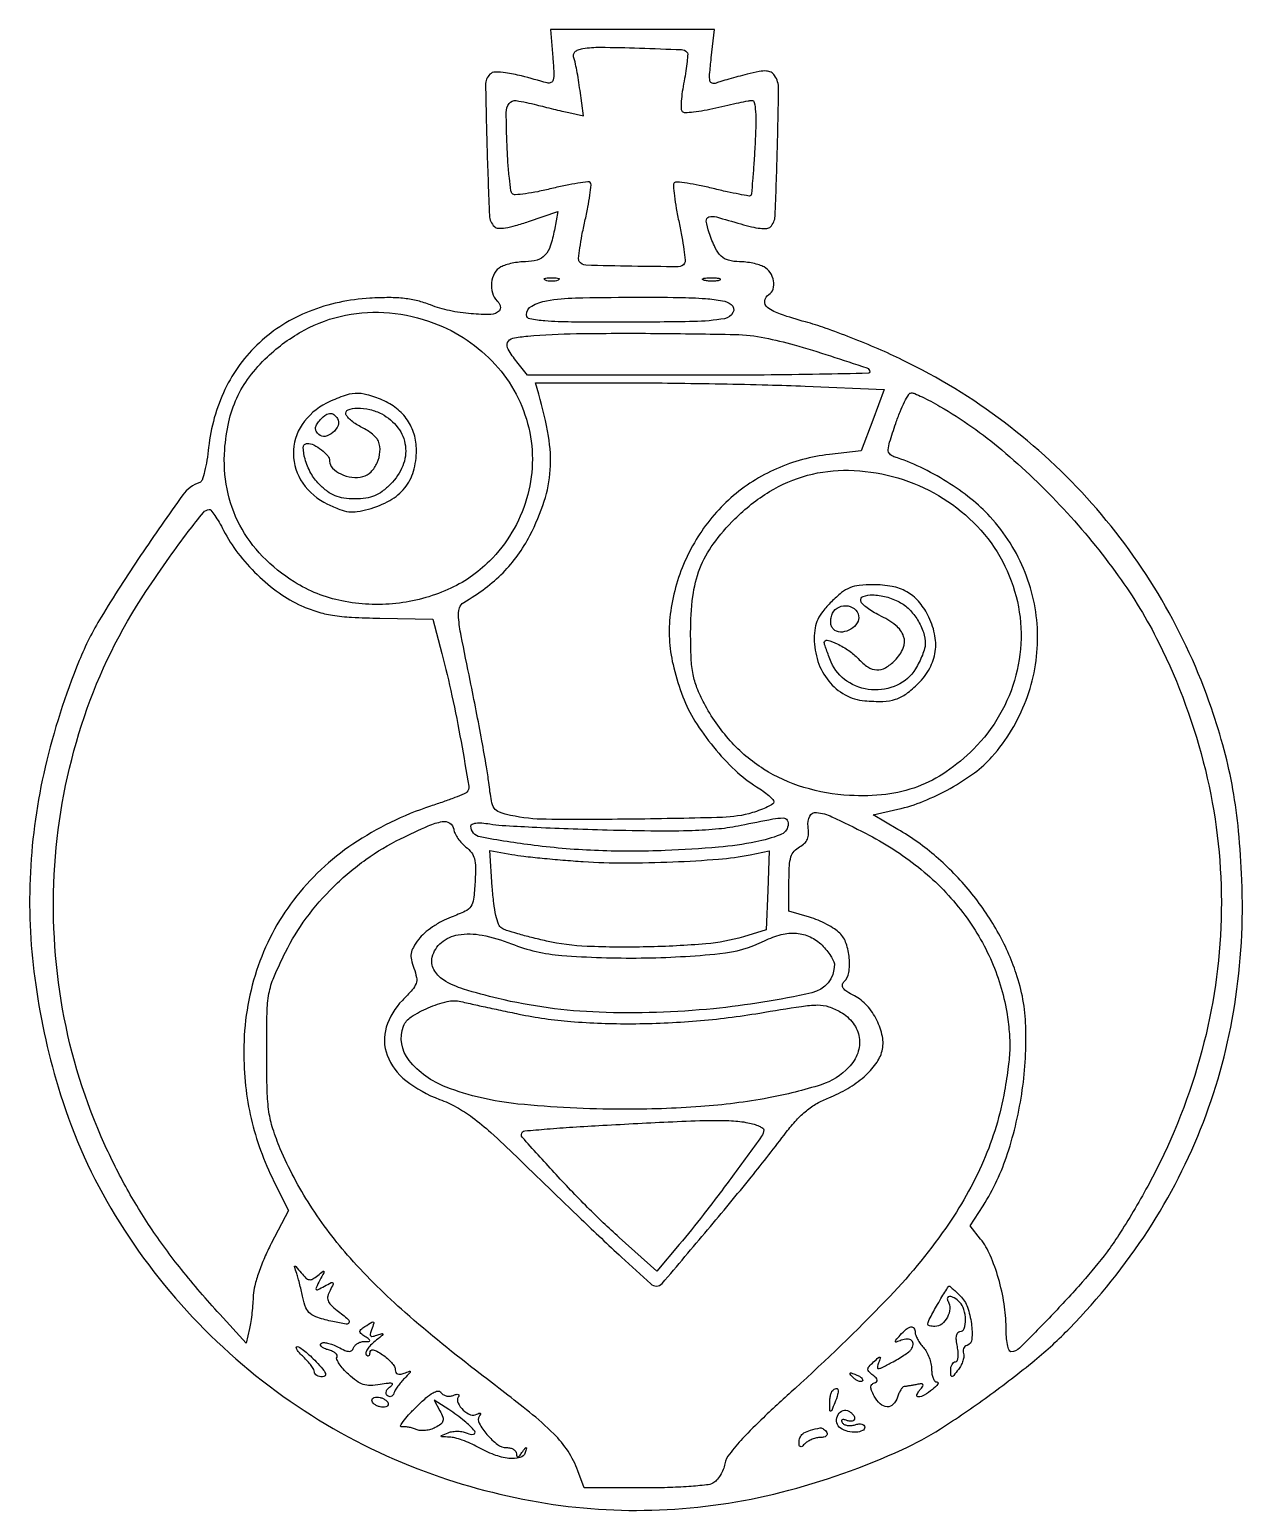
# Model space of a CAD drawing. Extents: x 22 to 640, y 38 to 1156.
# Drawn here: x 399.6 to 639.8, y 862.6 to 1156 of the extents above; entities that cross this region are included whole.
import ezdxf

# ---------------------------------------------------------------- set-up
doc = ezdxf.new("R2010")
doc.units = 0

msp = doc.modelspace()

# ---------------------------------------------------------------- linework, layer by layer
for points in [[(503.209648, 1150.485464, -0.008092), (503.413183, 1147.431822, -0.067448), (503.29672, 1146.053915, -0.228297), (502.854432, 1145.493252, -0.185535), (502.083478, 1145.425944, 0.006462), (497.008292, 1146.813561, 0.025945), (493.857602, 1147.459085, 0.041827), (491.810779, 1147.59561, 0.194497), (490.742389, 1147.142389, 0.203138), (489.895002, 1145.048669, 0.003293), (490.191061, 1132.085311, 0.003473), (490.660819, 1119.174029, 0.187679), (491.630348, 1116.969652, 0.192411), (492.392415, 1116.642753, 0.042943), (493.833346, 1116.730448, 0.032453), (495.818812, 1117.156754, 0.013746), (498.41929, 1117.972232), (504.216336, 1119.966708), (503.518682, 1116.233354, -0.032257), (502.722166, 1113.103923, -0.107311), (501.659963, 1111.280718, -0.138659), (500.109663, 1110.321876, -0.069698), (497.811814, 1110, 0.02982), (496.543249, 1109.924275, 0.022475), (495.164922, 1109.695915, 0.022909), (493.884741, 1109.362283, 0.047697), (492.934259, 1108.964816, 0.142668), (491.677282, 1107.734157, 0.100772), (491.067646, 1105.841994, 0.098091), (491.239656, 1103.816817, 0.126953), (492.183333, 1102.216667, -0.060816), (492.580597, 1101.708917, -0.079432), (492.80112, 1101.162995, -0.097371), (492.816672, 1100.66541, -0.156897), (492.624735, 1100.291402, -0.192745), (490.935601, 1099.568115, -0.02676), (487.050052, 1099.683745, -0.030647), (482.744428, 1100.310417, -0.042193), (479, 1101.428389, 0.032431), (476.448932, 1102.244557, 0.033276), (473.835521, 1102.715463, 0.027968), (470.81405, 1102.884317, 0.013919), (466.980207, 1102.777202, 0.079704), (454.953391, 1100.152863, 0.093519), (445.081445, 1093.958054, 0.09513), (438.264622, 1084.690688, 0.085552), (435.03839, 1073.204563, -0.01487), (434.697576, 1070.654749, -0.021971), (434.234775, 1068.446048, -0.018356), (433.723887, 1066.71631, -0.235501), (433.259873, 1066.253291, 0.158077), (429.927671, 1063.796528, 0.006869), (421.544194, 1051.755222, 0.012258), (413.719454, 1039.545829, 0.039579), (409.389585, 1030.943331, 0.03904), (402.656418, 1009.862033, 0.045402), (399.713191, 989.031968, 0.045487), (400.580117, 968.045857, 0.039436), (405.195627, 946.5, 0.060452), (415.67877, 922.421065, 0.05606), (431.839237, 900.868294, 0.055489), (452.56251, 883.251526, 0.056771), (476.5, 870.781311, 0.049002), (500.308132, 864.219842, 0.052815), (524.337586, 862.644524, 0.052096), (548.449981, 866.144999, 0.045466), (572.503439, 874.630116, 0.034721), (579.987942, 878.713227, 0.014818), (589.41659, 885.142421, 0.014896), (598.653512, 892.279956, 0.027507), (605.641381, 898.694827, 0.048894), (621.123736, 918.021043, 0.052898), (632.088722, 939.500192, 0.052915), (638.300318, 962.795782, 0.048979), (639.709225, 987.5, 0.013056), (639.059203, 997.184191, 0.020542), (637.943983, 1005.443667, 0.021694), (636.209839, 1013.247218, 0.017124), (633.683605, 1021.522268, 0.049602), (623.857027, 1042.967665, 0.049209), (609.977175, 1062.119673, 0.049204), (592.620886, 1078.191877, 0.049571), (572.5, 1090.517441, 0.01088), (567.684925, 1092.71872, 0.008218), (562.307813, 1094.932783, 0.008319), (557.185566, 1096.846364, 0.019012), (553.25, 1098.07617, -0.016157), (548.320391, 1099.585773, -0.078364), (545.741333, 1100.947808, -0.268664), (545.19119, 1102.236176, -0.227786), (546, 1103.5, 0.183966), (546.833894, 1104.589322, 0.11521), (546.931477, 1106.211408, 0.103523), (546.284681, 1107.851535, 0.125009), (545.065741, 1108.964816, 0.047697), (544.115259, 1109.362283, 0.022909), (542.835078, 1109.695915, 0.022475), (541.456751, 1109.924275, 0.02982), (540.188186, 1110, -0.064486), (538.03553, 1110.278793, -0.127504), (536.543111, 1111.116, -0.094955), (535.375808, 1112.76295, -0.025705), (534.197112, 1115.75, -0.041086), (533.62378, 1118.069531, -0.38233), (534.135763, 1118.867997, -0.13542), (535.631092, 1118.869582, -0.006595), (540.440499, 1117.479675, 0.017032), (542.578416, 1116.909887, 0.033094), (544.321934, 1116.628097, 0.040585), (545.635279, 1116.611093, 0.181252), (546.324516, 1116.924516, 0.1883), (547.243546, 1119.020894, 0.003242), (547.681508, 1131.7356, 0.003717), (547.939943, 1144.332078, 0.155089), (547.162341, 1146.894342, 0.117698), (546.452426, 1147.534921, 0.113098), (545.51915, 1147.797783, 0.06089), (544.112863, 1147.695892, 0.01318), (541.730527, 1147.162364, 0.004094), (539.896948, 1146.684667, 0.004196), (538.086454, 1146.180788, 0.004069), (536.5227, 1145.7176, 0.017577), (535.606436, 1145.40247, -0.155977), (534.786791, 1145.355743, -0.288073), (534.345159, 1145.822894, -0.071916), (534.276072, 1147.130552, -0.006548), (534.615365, 1150.384448), (535.275363, 1156), (519.013851, 1156), (502.75234, 1156)], [(529.774904, 1151.55843, -0.213312), (529.931379, 1151.149028, -0.010227), (529.817964, 1149.653755, -0.015224), (529.586787, 1147.837506, -0.010233), (529.217405, 1145.778517, 0.014054), (528.861653, 1143.704444, 0.019879), (528.670863, 1141.84067, 0.016449), (528.626304, 1140.323697, 0.192571), (528.843791, 1139.785465, 0.216829), (529.386795, 1139.569056, 0.014722), (531.086, 1139.700568, 0.018964), (533.171499, 1140.004268, 0.012954), (535.514535, 1140.499843, -0.003393), (537.888958, 1141.049689, -0.004408), (540.072077, 1141.519477, -0.003327), (541.905407, 1141.884416, -0.039562), (542.624451, 1141.964378, -0.367117), (543.131078, 1141.561337, -0.031981), (543.363261, 1139.801233, -0.023567), (543.419037, 1137.025455, -0.006854), (543.24475, 1132.75, -0.003051), (543.028183, 1129.177767, -0.00478), (542.793825, 1126.108699, -0.001473), (542.55805, 1123.458112, -0.15801), (542.417644, 1123.130678, -0.260911), (542.11702, 1123.023716, -0.003485), (540.105492, 1123.380571, -0.008865), (537.742914, 1123.860174, -0.00558), (535, 1124.5, 0.009622), (532.236144, 1125.121193, 0.014542), (529.806598, 1125.545139, 0.009216), (527.797733, 1125.798061, 0.226827), (527.283088, 1125.616421, 0.220844), (527.093972, 1125.099441, 0.008766), (527.303009, 1123.048142, 0.014046), (527.670483, 1120.569342, 0.009315), (528.224662, 1117.7471, -0.007952), (528.789173, 1114.913107, -0.011582), (529.188889, 1112.397094, -0.007237), (529.441878, 1110.29748, -0.163825), (529.311167, 1109.711094, -0.263156), (528.057517, 1109.006456, -0.003556), (518.896712, 1109.09525, -0.003642), (509.751875, 1109.315569, -0.251577), (508.462006, 1110.061476, -0.166304), (508.323224, 1110.670686, -0.008252), (508.577049, 1112.738999, -0.012568), (508.987718, 1115.224474, -0.00869), (509.571564, 1118.014828, 0.008399), (510.152988, 1120.785558, 0.012819), (510.555036, 1123.208883, 0.007358), (510.806565, 1125.226003, 0.227492), (510.643529, 1125.689804, 0.231488), (510.180387, 1125.848667, 0.007474), (508.171846, 1125.566695, 0.012986), (505.7587, 1125.126596, 0.008491), (503, 1124.5, -0.010846), (500.23048, 1123.88465, -0.016176), (497.78297, 1123.478124, -0.011187), (495.771213, 1123.256193, -0.221524), (495.202655, 1123.462772, -0.164816), (494.910529, 1124.053005, -0.005986), (494.60374, 1126.577781, -0.010398), (494.335392, 1129.614094, -0.007046), (494.150502, 1133.082094, -0.007187), (493.989001, 1139.593776, -0.161691), (494.555659, 1141.361643, -0.282087), (495.950255, 1141.93509, -0.022809), (500, 1141.091474, 0.001971), (501.550427, 1140.700463, 0.001336), (503.319603, 1140.266707, 0.001346), (505.030788, 1139.856884, 0.002693), (506.385882, 1139.543895), (509.271764, 1138.893687), (508.599824, 1143.959023, 0.006228), (508.302935, 1146.001571, 0.007083), (507.966524, 1147.95009, 0.006496), (507.636284, 1149.595086, 0.038843), (507.387487, 1150.432609, -0.130698), (507.320742, 1151.057033, -0.157747), (507.584704, 1151.581406, -0.110009), (508.205424, 1151.981366, -0.045795), (509.173545, 1152.240702, -0.045585), (512.618515, 1152.51376, -0.005274), (520.37575, 1152.338747, -0.001973), (528.698836, 1152.030219, -0.188279)], [(504.25, 1106.337719, -0.057986), (503.679992, 1106.181385, -0.037979), (503, 1106.12966, -0.037979), (502.320008, 1106.181385, -0.057986), (501.75, 1106.337719, -0.174857), (501.540618, 1106.525001, -0.447206), (501.601562, 1106.693942, -0.078554), (502.10856, 1106.810911, -0.017491), (503, 1106.842105, -0.017491), (503.89144, 1106.810911, -0.078554), (504.398438, 1106.693942, -0.447206), (504.459382, 1106.525001, -0.174857)], [(536.269032, 1106.344063, -0.06278), (535.671085, 1106.185595, -0.030339), (534.880008, 1106.127736, -0.029507), (534.036634, 1106.167106, -0.037336), (533.269032, 1106.307009, -0.087174), (532.883358, 1106.48334, -0.597527), (532.900903, 1106.643467, -0.080377), (533.431793, 1106.764444, -0.012823), (534.5, 1106.805051, -0.014395), (535.580113, 1106.787295, -0.052471), (536.257153, 1106.684921, -0.333666), (536.386009, 1106.52287, -0.31318)], [(538.55887, 1101.519003, -0.370254), (538.901685, 1099.909413, -0.230093), (537.228671, 1098.717246, -0.036952), (531.121368, 1098.147994, -0.004574), (517.75, 1098.015313, -0.002306), (506.939026, 1098.056798, -0.016022), (501.651805, 1098.270996, -0.027473), (498.662815, 1098.654061, -0.361745), (498, 1099.45031, -0.269228), (499.031279, 1101.226734, -0.08854), (501.988949, 1102.280319, -0.035436), (507.711638, 1102.824141, -0.005543), (519.05887, 1102.969591, -0.00338), (528.197313, 1102.923644, -0.015617), (533.479263, 1102.696274, -0.024827), (536.820004, 1102.280236, -0.120123)], [(479.661908, 1097.853538, -0.118545), (491.800527, 1089.65532, -0.128465), (498.442781, 1077.059067, -0.130591), (498.020801, 1062.987096, -0.124565), (490.691358, 1050.691358, -0.092503), (482.426974, 1045.026261, -0.07751), (472.145362, 1042.27214, -0.077023), (461.451496, 1042.772215, -0.089312), (451.994434, 1046.534389, -0.061309), (445.708394, 1051.609755, -0.071403), (441.209485, 1057.825313, -0.072611), (438.692354, 1064.963864, -0.06652), (438.215562, 1072.746713, -0.037057), (439.027044, 1078.275231, -0.052753), (440.612103, 1082.975819, -0.05398), (443.112114, 1087.160734, -0.041303), (446.665266, 1091.139815, -0.066036), (453.982887, 1096.446629, -0.073843), (462.164078, 1099.415821, -0.073851), (470.854376, 1099.879395, -0.066067)], [(545.200779, 1094.929156, -0.018927), (551.033392, 1093.518873, -0.00982), (558.204183, 1091.342046, -0.00285), (565.443453, 1088.942484, -0.32373), (565.995124, 1088.167878, -0.405883), (565.725535, 1087.89451, -0.000382), (556.033984, 1087.696189, -0.003078), (545.090419, 1087.547996, -0.001846), (532.091709, 1087.5), (498.193171, 1087.5), (496.096585, 1090.157729, -0.028824), (494.351847, 1092.652576, -0.242458), (494.249605, 1093.97928, -0.245796), (495.26931, 1094.820772, -0.029527), (498.25, 1095.267795, -0.019371), (507.87899, 1095.760151, -0.004891), (523.566344, 1095.800452, -0.003465), (539.34487, 1095.577289, -0.044609)], [(553.17897, 1085.34304), (568.857939, 1084.692742), (566.580017, 1078.596371), (564.302095, 1072.5), (558.001625, 1071.794245, 0.075533), (547.550253, 1068.987846, 0.077608), (538.511619, 1063.21962, 0.076978), (531.605145, 1054.923143, 0.072571), (527.36021, 1044.760806, 0.036027), (526.412424, 1039.515772, 0.045969), (526.339371, 1034.605328, 0.043252), (527.175735, 1029.534015, 0.027037), (528.978315, 1023.787505, 0.05086), (531.354825, 1018.986681, 0.031034), (535.050327, 1013.846617, 0.031066), (539.343093, 1009.215477, 0.051949), (543.543526, 1005.973099, -0.017153), (544.867454, 1005.09072, -0.023826), (545.984661, 1004.205926, -0.0217), (546.815286, 1003.415092, -0.194016), (547, 1002.956985, -0.256827), (546.774149, 1002.546293, -0.024982), (545.751562, 1001.967208, -0.026765), (544.378415, 1001.367462, -0.017844), (542.75, 1000.823131, -0.064804), (536.829845, 999.883034, -0.004148), (519.280459, 999.536257, -0.004807), (501.916379, 999.504174, -0.050529), (494.862191, 1000.274266, -0.033891), (492.64343, 1000.906196, -0.160782), (491.617187, 1001.70936, -0.106295), (491.050728, 1003.143766, -0.010899), (490.529782, 1006.774266, 0.012074), (490.074911, 1009.892137, 0.002846), (489.159664, 1015.077441, 0.002929), (488.038186, 1021.028735, 0.00288), (486.840947, 1027, -0.002502), (485.050542, 1035.894834, -0.027926), (484.554133, 1039.474671, -0.084501), (484.720029, 1041.384415, -0.199901), (485.567844, 1042.5, 0.028626), (489.834523, 1045.317265, 0.037535), (493.357197, 1048.381113, 0.039219), (496.261337, 1051.818456, 0.036374), (498.675052, 1055.751807, 0.040238), (501.525021, 1062.544651, 0.063706), (502.713044, 1068.736103, 0.058334), (502.351048, 1075.40854, 0.028236), (500.422636, 1083.75), (499.766737, 1086), (518.633369, 1085.996669, -0.002805), (526.999393, 1085.948264, -0.001881), (536.563624, 1085.803291, -0.001894), (545.825904, 1085.592942, -0.003739)], [(458.395758, 1081.966824, 0.129804), (453.561781, 1077.745846, 0.152251), (451.812886, 1071.941301, 0.151395), (453.669355, 1066.146611, 0.128045), (458.586543, 1061.958105, 0.02054), (461.02364, 1060.899543, 0.061572), (462.781506, 1060.458722, 0.068806), (464.482877, 1060.483703, 0.030488), (466.682752, 1060.959571, 0.05759), (470.932661, 1062.70177, 0.096086), (473.890711, 1065.171535, 0.101337), (475.612079, 1068.465498, 0.070006), (476.2, 1072.644018, 0.072149), (475.741855, 1075.802458, 0.077195), (474.40717, 1078.621518, 0.076379), (472.265625, 1080.926167, 0.068563), (469.454338, 1082.583526, 0.032142), (466.394452, 1083.636806, 0.080918), (464.057389, 1083.884933, 0.075626), (461.668895, 1083.384141, 0.025505)], [(579.912142, 1081.336388, -0.04389), (592.171916, 1072.699367, -0.030666), (604.403195, 1061.009326, -0.030455), (615.227904, 1047.781487, -0.040595), (623.257614, 1034.5, -0.056034), (632.481945, 1009.283205, -0.059126), (635.654745, 983.105581, -0.059048), (632.613419, 956.881774, -0.055628), (623.514947, 931.52912, -0.011227), (621.071525, 926.81454, -0.008579), (618.195934, 921.766094, -0.008686), (615.338158, 917.128857, -0.020165), (612.998309, 913.780987, -0.017953), (608.10017, 907.800337, -0.010929), (601.913262, 901.078424, -0.004533), (595.670316, 894.703002, -0.199285), (593.976553, 894, -0.321001), (593.596038, 894.272355, -0.03211), (593.286862, 895.415434, -0.030918), (593.07052, 896.971533, -0.019084), (593, 898.818499, 0.040147), (592.625098, 903.480072, 0.029943), (591.497056, 908.515797, 0.03058), (589.867137, 913.103397, 0.066096), (587.962828, 916.320127), (585.921452, 918.915316), (588.461573, 922.939128, 0.062433), (593.302067, 933.263984, 0.043033), (596.221025, 945.862269, 0.04357), (596.912028, 958.509866, 0.07341), (595.023086, 968.946035, 0.047723), (591.266503, 977.335677, 0.042796), (585.867708, 985.194861, 0.042548), (579.173489, 992.064146, 0.045824), (571.568119, 997.512948), (566.665489, 1000.38608), (571.582745, 1001.493998, 0.041558), (576.642275, 1003.08507, 0.030391), (581.951303, 1005.639873, 0.030915), (586.746347, 1008.72068, 0.054396), (590.216214, 1011.899036, 0.089398), (596.968312, 1023.106973, 0.093159), (599.253964, 1035.804018, 0.093383), (596.772765, 1048.43955, 0.09033), (589.851096, 1059.472546, 0.03972), (586.03494, 1063.034318, 0.028516), (581.267577, 1066.398482, 0.028019), (576.030973, 1069.269314, 0.033392), (570.798667, 1071.351259, -0.135272), (569.955729, 1071.90455, -0.195637), (569.666554, 1072.736186, -0.062935), (569.939058, 1074.255647, -0.00563), (571.140472, 1077.94994, -0.014867), (572.000982, 1080.268294, -0.022537), (572.897849, 1082.222795, -0.018797), (573.735156, 1083.709693, -0.260767), (574.253947, 1084, -0.100459), (574.900023, 1083.868868, -0.009872), (576.357556, 1083.217564, -0.012161), (578.076946, 1082.356469, -0.009349)], [(469.315741, 1079.836657, -0.107484), (472.525446, 1077.11371, -0.13257), (474.010517, 1073.495873, -0.129273), (473.490011, 1069.551659, -0.099595), (471.076923, 1065.923077, -0.03352), (469.421406, 1064.475804, -0.065009), (467.900435, 1063.601852, -0.064841), (466.203412, 1063.146409, -0.033187), (464, 1063, -0.033187), (461.796588, 1063.146409, -0.064841), (460.099565, 1063.601852, -0.065009), (458.578594, 1064.475804, -0.03352), (456.923077, 1065.923077, -0.071433), (455.276687, 1068.121593, -0.054097), (454.123604, 1070.91041, -0.070122), (453.788805, 1073.219993, -0.415369), (454.565741, 1074, -0.118), (455.860212, 1073.69019, -0.04963), (457.377802, 1072.719585, -0.049295), (458.625168, 1071.518019, -0.17825), (459, 1070.5, 0.197709), (459.574953, 1069.102801, 0.088577), (461.229093, 1067.938462, 0.077692), (463.43011, 1067.301812, 0.09337), (465.577911, 1067.430198, 0.137719), (467.206541, 1068.361871, 0.090327), (468.429736, 1070.160242, 0.086501), (468.977197, 1072.354049, 0.110038), (468.671963, 1074.412468, 0.094999), (468.276787, 1075.048652, 0.032011), (467.482997, 1075.805425, 0.0305), (466.476745, 1076.549239, 0.030545), (465.387958, 1077.164704, -0.028191), (464.309198, 1077.767824, -0.030382), (463.333032, 1078.474944, -0.031875), (462.578865, 1079.179467, -0.110646), (462.240509, 1079.75, -0.398561), (462.662566, 1080.638126, -0.089334), (464.471881, 1080.986922, -0.060757), (466.993186, 1080.710704, -0.064817)], [(460.559307, 1078.904039, -0.239817), (460.671031, 1077.558321, -0.120161), (459.643173, 1076.139927, -0.123975), (458.10219, 1075.380586, -0.254423), (456.849525, 1075.750475, -0.066059), (456.356481, 1076.394389, -0.141971), (456.209511, 1076.996288, -0.121337), (456.399618, 1077.647442, -0.041818), (456.964826, 1078.457618, -0.047315), (458.03724, 1079.525996, -0.142297), (458.976849, 1079.930207, -0.191115), (459.810677, 1079.713638, -0.096657)], [(570.530011, 1067.450168, -0.124119), (585.782126, 1059.082606, -0.134162), (594.70538, 1044.700322, -0.137401), (594.963203, 1028.051172, -0.132719), (586.565217, 1013.434783, -0.045787), (581.144251, 1008.925107, -0.061065), (575.470031, 1005.968149, -0.060407), (569.200594, 1004.448811, -0.04356), (562, 1004.232547, -0.058503), (552.924308, 1005.827024, -0.068665), (544.98246, 1009.449146, -0.069193), (538.365158, 1015.058898, -0.060729), (533.185001, 1022.5, -0.026792), (531.773302, 1025.551842, -0.047918), (530.999816, 1028.202496, -0.036637), (530.630967, 1031.397949, -0.009887), (530.519187, 1036.5, -0.031577), (530.956518, 1043.660336, -0.061593), (532.354054, 1049.199003, -0.064925), (534.998242, 1054.04074, -0.038987), (539.261204, 1059.02591, -0.059202), (546.128193, 1064.434335, -0.071547), (553.659849, 1067.67222, -0.071326), (561.818, 1068.662168, -0.058353)], [(437.982977, 1056.75, 0.045723), (440.826904, 1052.276175, 0.036049), (444.654667, 1047.996299, 0.036412), (449.002091, 1044.36233, 0.050457), (453.401179, 1041.828221, 0.030669), (456.490509, 1040.663701, 0.035509), (459.552507, 1039.952658, 0.02634), (463.353427, 1039.553947, 0.008653), (468.976785, 1039.359624), (479.45357, 1039.179023), (481.246148, 1032.339511, -0.011028), (483.234897, 1024.006325, -0.008659), (485.033719, 1014.894021, -0.002604), (486.574264, 1006.04546, -0.252784), (486.175504, 1004.873761, -0.09071), (485.654518, 1004.542284, -0.00466), (483.789054, 1003.804968, -0.007291), (481.539198, 1002.977329, -0.005216), (479, 1002.114717, 0.069013), (463.62288, 994.594292, 0.081814), (451.867858, 983.512345, 0.084287), (444.532726, 969.539802, 0.078975), (442, 953.604764, 0.026463), (442.365737, 946.699277, 0.030299), (443.460463, 940.181472, 0.030656), (445.319979, 933.910708, 0.028365), (447.972845, 927.744398), (450.845971, 921.988795), (447.422985, 915.421734, 0.018813), (446.095815, 912.62351, 0.018108), (444.964337, 909.697925, 0.018542), (444.154412, 907.039625, 0.056686), (443.881685, 905.177337, -0.012025), (443.790488, 903.556684, -0.008253), (443.612568, 901.723782, -0.008324), (443.382581, 899.963522, -0.016701), (443.131685, 898.584473), (442.5, 895.668946), (437.227455, 901.439728, -0.015924), (429.648684, 910.284495, -0.022004), (423.468951, 918.713687, -0.023155), (418.298915, 927.293479, -0.021087), (413.767736, 936.582337, -0.062855), (405.811632, 963.624931, -0.06064), (404.686166, 992.134988, -0.061132), (410.417443, 1019.868211, -0.065953), (422.612344, 1044.630218, -0.005194), (427.267301, 1051.438443, -0.011399), (430.999543, 1056.52622, -0.00787), (434.002735, 1060.305737, -0.19565), (435.149033, 1060.927803, -0.264099), (435.49734, 1060.778226, -0.013183), (436.24923, 1059.730355, -0.018347), (437.098657, 1058.373525, -0.011949)], [(558.4, 1042.6, 0.025798), (556.696194, 1040.710684, 0.061111), (555.691404, 1039.108591, 0.068932), (555.172784, 1037.434663, 0.040965), (555.003738, 1035.35, 0.080064), (555.743452, 1030.788285, 0.090133), (557.872392, 1026.894282, 0.096128), (561.10055, 1024.180611, 0.106036), (565, 1022.991112, 0.026511), (568.609105, 1022.876359, 0.072608), (571.118668, 1023.297294, 0.080527), (573.251856, 1024.385863, 0.038228), (575.6, 1026.4, 0.071272), (577.873716, 1029.434194, 0.090612), (578.972764, 1032.750005, 0.088805), (578.838741, 1036.292474, 0.065666), (577.505711, 1039.988956, 0.060621), (575.62651, 1042.745563, 0.086361), (573.325426, 1044.602806, 0.08062), (570.408693, 1045.653899, 0.04628), (566.677494, 1046, 0.024805), (563.9084, 1045.862539, 0.072763), (562.0601, 1045.40146, 0.073444), (560.43094, 1044.432924, 0.025607)], [(571.854975, 1042.574996, -0.07883), (573.807791, 1041.137413, -0.057101), (575.476926, 1039.007945, -0.057299), (576.61544, 1036.565874, -0.081171), (576.996262, 1034.202947, -0.07301), (576.867061, 1033.336089, -0.021385), (576.421231, 1032.061492, -0.020989), (575.790066, 1030.652743, -0.021093), (575.043958, 1029.304261, -0.149308), (571.407992, 1026.071131, -0.128291), (566.350949, 1025.175925, -0.127812), (561.486703, 1026.865055, -0.147696), (558.376994, 1030.640153, -0.005984), (557.849583, 1031.946148, -0.008009), (557.404492, 1033.143782, -0.005838), (557.061062, 1034.152577, -0.079279), (557, 1034.535269, -0.491573), (557.58527, 1034.986721, -0.046428), (559.562167, 1034.266163, -0.040031), (561.878012, 1032.933018, -0.054511), (563.702251, 1031.36102, 0.055147), (565.63319, 1029.701343, 0.13847), (567.37695, 1029.114524, 0.145964), (569.109702, 1029.539386, 0.063853), (571, 1031, 0.096561), (572.639728, 1033.433824, 0.18572), (572.716413, 1035.750303, 0.145248), (571.153756, 1037.926987, 0.053121), (567.89613, 1039.940119, -0.024155), (566.621926, 1040.629106, -0.027802), (565.480971, 1041.408973, -0.028582), (564.602664, 1042.167453, -0.122429), (564.239314, 1042.75, -0.402344), (564.684399, 1043.669015, -0.094708), (566.539636, 1043.979611, -0.059931), (569.228087, 1043.593359, -0.053761)], [(563.800115, 1039.817472, -0.193192), (563.525123, 1038.413536, -0.112504), (562.276818, 1037.199154, -0.108069), (560.5809, 1036.613981, -0.16922), (559.089106, 1036.94493, -0.111256), (558.592764, 1037.431226, -0.09342), (558.313693, 1038.114566, -0.077702), (558.274295, 1038.964331, -0.049683), (558.478878, 1039.93345, -0.169634), (559.526753, 1041.330913, -0.154492), (561.261279, 1041.838651, -0.160752), (562.922037, 1041.250118, -0.182795)], [(565.158211, 996.75, -0.049819), (575.635948, 990.002676, -0.057911), (583.995939, 981.609637, -0.060765), (589.897408, 971.904818, -0.065029), (593.125938, 961.283639, -0.018331), (593.625318, 957.420728, -0.029661), (593.733279, 954.110178, -0.026109), (593.449895, 950.526502, -0.010831), (592.710298, 945.723326, -0.058952), (588.523178, 931.804343, -0.050826), (581.043299, 918.480354, -0.038908), (569.164723, 904.113839, -0.016551), (551.211454, 886.738673, 0.005291), (544.922788, 880.920928, 0.016072), (540.820045, 876.786509, 0.020598), (538.198779, 873.725847, 0.117951), (537.309706, 871.798531, -0.047854), (536.956926, 870.629289, -0.041557), (536.374997, 869.488585, -0.043673), (535.665926, 868.540371, -0.087729), (534.933638, 867.964484, -0.098024), (533.686728, 867.584263, -0.007525), (530.175565, 867.283317, -0.010092), (525.942498, 867.070343, -0.007522), (521.26663, 867), (509.401777, 867), (508.171344, 870.4027, 0.058222), (506.246678, 874.255492, 0.052317), (503.424904, 877.715535, 0.027705), (498.575789, 882.026551, 0.004711), (488.818461, 889.629055, -0.01627), (473.963954, 901.765069, -0.031796), (463.112475, 912.524163, -0.038453), (455.154314, 923.009263, -0.042917), (449.221653, 934.223924, -0.022804), (447.755879, 938.175471, -0.041934), (446.988343, 941.516927, -0.028922), (446.637182, 945.680687, -0.005958), (446.531113, 953.048538, -0.005244), (446.596386, 961.199234, -0.04102), (446.976646, 964.970525, -0.055386), (447.946274, 968.182914, -0.013761), (450.246205, 973.180332, -0.045033), (454.356166, 979.901201, -0.038579), (459.802347, 986.16141, -0.038364), (466.181808, 991.545812, -0.043164), (473.072462, 995.658003, -0.008274), (478.548329, 998.204055, -0.060221), (481.313509, 999.054514, -0.190206), (482.792113, 998.758107, -0.213706), (483.577461, 997.548767, 0.073588), (483.846061, 996.685925, 0.037595), (484.414829, 995.70137, 0.036338), (485.167156, 994.754984, 0.045093), (486.000282, 993.999787, -0.069007), (487.079122, 992.923866, -0.098635), (487.668307, 991.711369, -0.063577), (487.891171, 989.989411, -0.014942), (487.809231, 987.079925, -0.014288), (487.512702, 983.664846, -0.120571), (486.979729, 982.22787, -0.13608), (485.865839, 981.279818, -0.019967), (483.103062, 980.128905, 0.034308), (481.268306, 979.302109, 0.026484), (479.391353, 978.16441, 0.027113), (477.745577, 976.907842, 0.056132), (476.641879, 975.728661, 0.028717), (475.585762, 974.126422, 0.090863), (475.153934, 972.921534, 0.096434), (475.190322, 971.682717, 0.034836), (475.698353, 969.988197, -0.042277), (476.209557, 968.186161, -0.134917), (476.115104, 966.950636, -0.095271), (475.372173, 965.695588, -0.015238), (473.409536, 963.609536, 0.122774), (470.222838, 958.30624, 0.165686), (470.398605, 952.752679, 0.138139), (474.098406, 947.726686, 0.076931), (480.791503, 943.999265, -0.037624), (484.102434, 942.481672, -0.033883), (487.272652, 940.437399, -0.024297), (490.946716, 937.410858, -0.008217), (496, 932.664592, 0.00123), (508.843514, 920.259071, 0.004847), (516.84595, 912.715344, 0.002485), (522.602118, 907.446381, 0.186174), (523.759394, 907, 0.220166), (524.870221, 907.51405, 0.000896), (533.880124, 918.163992, 0.004899), (542.501356, 928.59738, 0.008359), (549.468887, 937.5, -0.024096), (551.467865, 939.894919, -0.036369), (553.447096, 941.755014, -0.039531), (555.53941, 943.194602, -0.037182), (557.874507, 944.320572, 0.039708), (561.648992, 946.16414, 0.046836), (564.866452, 948.49689, 0.052574), (567.232341, 951.063049, 0.098784), (568.436033, 953.601158, 0.110661), (568.509263, 956.474594, 0.067523), (567.405418, 959.699503, 0.065939), (565.437583, 962.59874, 0.091641), (562.963876, 964.51868, -0.020935), (561.477858, 965.36777, -0.091605), (560.736331, 966.049869, -0.198925), (560.577211, 966.668655, -0.162501), (560.885098, 967.285098, 0.156067), (561.83446, 969.127679, 0.06299), (561.949788, 971.987158, 0.06161), (561.333061, 974.901108, 0.113931), (560.057313, 976.942687, 0.052927), (559.028628, 977.773939, 0.022344), (557.493454, 978.671793, 0.021807), (555.753149, 979.493057, 0.026561), (554.057313, 980.100975), (550, 981.316575), (550, 987.123104, -0.012651), (550.080156, 990.290495, -0.060992), (550.388834, 992.062827, -0.107152), (551.01977, 993.196754, -0.089778), (552.100446, 994.053757, 0.06265), (553.083616, 994.750517, 0.109448), (553.653906, 995.564568, 0.095486), (553.871551, 996.62367, 0.039523), (553.773638, 998.088941, -0.152836), (554.099368, 1000.138649, -0.316733), (555.455228, 1000.873034, -0.080386), (558.518256, 1000.000537, -0.008661)], [(549.811687, 998.25, -0.262298), (548.258563, 996.414123, -0.038873), (543.414204, 995.032157, -0.029108), (536.044876, 993.978737, -0.010562), (525.5, 993.317109, -0.019786), (512.269433, 993.291011, -0.021865), (499.515374, 994.330424, -0.014743), (488.791397, 996.00085, -0.36129), (487, 998.15641, -0.286594), (487.252518, 998.560775, -0.085684), (487.982082, 998.77325, -0.050411), (489.152329, 998.786954, -0.019936), (490.75, 998.579872, 0.027121), (493.153715, 998.303355, 0.002515), (499.126562, 997.972875, 0.003233), (506.25827, 997.660469, 0.002532), (514, 997.410733, 0.004088), (523.866791, 997.223169, 0.011317), (530.810383, 997.30511, 0.015847), (536.092162, 997.654868, 0.026377), (540.5, 998.323554, -0.002802), (546.787298, 999.582968, -0.050039), (548.839058, 999.772462, -0.266028), (549.633245, 999.30936, -0.179902)], [(509.25, 991.136947, 0.01631), (517.424582, 990.869721, 0.010221), (526.992795, 991.064754, 0.010036), (536.049217, 991.616915, 0.028715), (542.294217, 992.486649), (546.088434, 993.239172), (545.794217, 985.410571), (545.5, 977.58197), (541, 976.232624, -0.05235), (533.557264, 974.826543, -0.015086), (521.84589, 974.217642, -0.015417), (510.014091, 974.324786, -0.045117), (501.933212, 975.381758, -0.00661), (498.98515, 976.082775, -0.008316), (496.275338, 976.813237, -0.006842), (494.029338, 977.492328, -0.063413), (493.110491, 977.918138, -0.165044), (492.479635, 978.693422, -0.032123), (491.953819, 980.4447, -0.026976), (491.526368, 982.883332, -0.012987), (491.22964, 986.04397), (490.738298, 993.297464), (495.119149, 992.535973, 0.014319), (497.440701, 992.2006, 0.004037), (501.077188, 991.810894, 0.004066), (505.195864, 991.436919, 0.004281)], [(495, 974.827587, 0.075044), (504.982028, 972.530234, 0.02214), (520.714375, 972.024583, 0.021347), (536.283176, 972.879085, 0.09156), (545.174005, 975.436919, -0.053795), (548.46491, 976.657821, -0.081681), (551.498737, 976.915603, -0.091338), (554.206522, 976.194099, -0.085916), (556.545455, 974.545455, -0.025807), (557.48493, 973.503649, -0.028517), (558.278977, 972.403482, -0.029602), (558.840693, 971.396835, -0.112922), (559, 970.700442, -0.351339), (554.525001, 965.118065, -0.029727), (535.038695, 961.975512, -0.03457), (512.384021, 961.265193, -0.048594), (492.35667, 963.983017, -0.017127), (485.540046, 965.842038, -0.065698), (481.554617, 967.678056, -0.130295), (479.636188, 969.742485, -0.185984), (479.335262, 972.199654, -0.159463), (481.156462, 975.090566, -0.132302), (484.478443, 976.611237, -0.091199), (489.203452, 976.53714, -0.04464)], [(496.5, 960.907369, 0.032154), (506.786025, 959.439386, 0.020449), (518.877938, 958.996838, 0.019588), (531.695529, 959.554513, 0.020625), (544.209742, 961.112958, -0.002942), (552.47773, 962.440927, -0.035171), (555.700301, 962.70921, -0.083348), (557.86309, 962.374449, -0.051806), (560.209742, 961.316932, -0.099382), (562.716437, 959.096004, -0.125078), (563.916768, 956.247388, -0.125804), (563.608285, 953.184025, -0.101227), (561.865442, 950.356769, -0.128095), (556.397877, 946.915116, -0.030862), (545.927291, 944.293921, -0.027898), (532.510289, 942.569673, -0.018626), (517.026234, 942.030876, -0.02413), (496.30884, 943.082455, -0.066253), (482.086829, 946.431603, -0.131719), (474.737828, 951.739588, -0.268635), (473.651837, 958.535084, -0.160373), (475.135317, 960.352981, -0.04093), (478.540146, 962.153782, -0.041839), (482.278341, 963.396947, -0.119495), (485, 963.395753, 0.005455), (486.476844, 963.054023, 0.000846), (489.409375, 962.414283, 0.000943), (492.870959, 961.672091, 0.00082)], [(541.875, 939.375, -0.022793), (543.072227, 939.078241, -0.034064), (544.082031, 938.702, -0.036508), (544.812265, 938.305212, -0.255361), (545, 937.961594, -0.158406), (544.586822, 936.690142, -0.001535), (538.802666, 928.781486, -0.00569), (533.054793, 921.156161, -0.011129), (528.273554, 915.238273), (523.825317, 909.976547), (516.385151, 916.635462, -0.014257), (510.097955, 922.593864, -0.010451), (503.457308, 929.541241, -0.00318), (497.18516, 936.471856, -0.397849), (497.215426, 937.548759, -0.17629), (497.6637, 937.757831, -0.001144), (502.079545, 938.134619, -0.004374), (507.159651, 938.511667, -0.002755), (513.098337, 938.867383, -0.001288), (526.959753, 939.585206, -0.007881), (534.120618, 939.824472, -0.015175), (538.628853, 939.767167, -0.038603)], [(456.632464, 909.101615, -0.005501), (457.692736, 909.95693, -0.477506), (457.868157, 909.917118, -0.23776), (457.865486, 909.655531, -0.003143), (457.088026, 908.174306, 0.005906), (456.311933, 906.675624, 0.289268), (456.343112, 906.355695, 0.357118), (456.626341, 906.291026, 0.007468), (458, 907, -0.007243), (459.332758, 907.688624, -0.290841), (459.645435, 907.656101, -0.352767), (459.708702, 907.37687, -0.008984), (459.07827, 906.146248, 0.060278), (458.640774, 905.021578, 0.149875), (458.681787, 904.148815, 0.11331), (459.229049, 903.295298, 0.027124), (460.502576, 902.176634, -0.010723), (462.667264, 900.397445, -0.32121), (462.826056, 899.747971, -0.354838), (462.271563, 899.439969, -0.011725), (459.617947, 899.973399, -0.018464), (456.655328, 900.757549, -0.095591), (455.164673, 901.545529, -0.129089), (454.300147, 902.71359, -0.045351), (453.699193, 904.729191, 0.007169), (453.43756, 905.936216, 0.005188), (453.11288, 907.273575, 0.005241), (452.777879, 908.537821, 0.011369), (452.488396, 909.5, -0.00302), (452.054893, 910.858241, -0.47112), (452.132222, 910.976877, -0.252941), (452.316247, 910.902755, -0.001894), (453.387109, 909.601615, 0.02929), (454.305462, 908.60268, 0.155223), (454.962627, 908.276391, 0.173631), (455.645492, 908.408406, 0.038771)], [(583.966412, 905.033588, -0.112472), (585.340659, 902.848413, -0.051188), (586.131309, 899.547651, -0.052008), (586.220167, 896.473394, -0.302234), (585.272543, 895.257514, 0.106692), (584.865736, 895.016787, 0.104037), (584.590015, 894.627749, 0.100732), (584.488873, 894.149575, 0.09379), (584.578243, 893.656699, -0.122717), (584.652516, 893.051896, -0.047315), (584.469512, 892.220179, -0.043205), (584.089609, 891.315316, -0.040888), (583.553869, 890.471306, -0.007327), (582.643024, 889.302454, -0.189674), (582.301623, 889.107307, -0.426659), (582.090694, 889.271742, -0.020981), (582.031803, 890.25, -0.053821), (582.091796, 890.919517, -0.074495), (582.295748, 891.485937, -0.095172), (582.605486, 891.865762, -0.176014), (582.975, 892, 0.293575), (583.311472, 892.216192, 0.076205), (583.495673, 892.865385, 0.051981), (583.515426, 893.829405, 0.028511), (583.35, 895, -0.026134), (583.162792, 896.280771, -0.066631), (583.200417, 897.216667, -0.118186), (583.446879, 897.786022, -0.235987), (583.875, 898, 0.323946), (584.702006, 898.598631, 0.082842), (584.968048, 900.331048, 0.069385), (584.658206, 902.360838, 0.12448), (583.8, 903.8, 0.05479), (582.748372, 904.643353, 0.121438), (581.780678, 904.969163, 0.382653), (581.381917, 904.667374, 0.188588), (581.505531, 903.991051, -0.158652), (581.862251, 902.526342, -0.101573), (581.377154, 900.828115, -0.103521), (580.2738, 899.483056, -0.171011), (578.902753, 899, -0.060075), (577.826622, 899.129765, -0.367898), (577.523677, 899.549012, -0.105091), (577.777944, 900.40499, -0.005178), (579.22014, 902.992298, -0.004341), (580.11214, 904.523274, -0.006929), (580.903729, 905.814121, -0.002236), (581.603348, 906.909427, -0.2466), (581.75, 906.992298, -0.186179), (581.908931, 906.936553, -0.004567), (582.504196, 906.420104, -0.009294), (583.194718, 905.786626, -0.006118)], [(467.295006, 898.326391, 0.03709), (467.045207, 897.496152, 0.290981), (467.176472, 897.134538, 0.22846), (467.600167, 897.045535, 0.025195), (468.576391, 897.33955, -0.026993), (469.394087, 897.582618, -0.621925), (469.514243, 897.437918, -0.115843), (469.217257, 897.047605, -0.006419), (468.01494, 896.081551, 0.03112), (467.115905, 895.28304, 0.051001), (466.475791, 894.492137, 0.069473), (466.160905, 893.82289, 0.278495), (466.26494, 893.401726, 0.097166), (466.545192, 893.213401, 0.242568), (466.784076, 893.232071, 0.191838), (466.947465, 893.452535, 0.064769), (467, 893.856386, -0.232517), (467.188577, 894.239975, -0.211684), (467.619546, 894.34533, -0.080306), (468.378483, 894.078811, -0.020516), (469.5, 893.408043, -0.034799), (470.456704, 892.681343, -0.038898), (471.265625, 891.85354, -0.042406), (471.829432, 891.049164, -0.132412), (472, 890.416375, 0.11306), (472.120921, 889.888446, 0.188286), (472.450823, 889.582186, 0.135277), (472.996646, 889.523495, 0.050085), (473.75, 889.725431, -0.006482), (474.848993, 890.125367, -0.48892), (474.986946, 890.036273, -0.217304), (474.903136, 889.799411, -0.003179), (473.839286, 888.711903, 0.02111), (473.170323, 887.977126, 0.018451), (472.533519, 887.155662, 0.018847), (472.013308, 886.36999, 0.051153), (471.72619, 885.767857, -0.084675), (471.488482, 885.344554, -0.138423), (471.154675, 885.108718, -0.156968), (470.778075, 885.097949, -0.118139), (470.415865, 885.304373, -0.160662), (470.206525, 885.688468, -0.128423), (470.24206, 886.161138, -0.098714), (470.530109, 886.655844, -0.064533), (471.02896, 887.091473, 0.095792), (471.423139, 887.481388, 0.538398), (471.331212, 887.706337, 0.08097), (470.613875, 887.73036, 0.009157), (469, 887.492347, -0.036335), (467.077009, 887.314739, -0.083077), (465.640758, 887.526395, -0.079546), (464.313691, 888.201911, -0.031227), (462.728383, 889.51576, -0.0235), (461.703708, 890.573893, -0.034922), (460.920849, 891.598308, -0.037874), (460.43782, 892.467962, -0.251315), (460.467135, 892.946824, 0.254304), (460.487128, 893.306522, 0.109174), (460.182779, 893.698663, 0.070037), (459.586782, 894.066909, 0.039478), (458.782423, 894.346647, -0.036739), (457.990364, 894.617259, -0.077328), (457.440073, 894.95998, -0.145231), (457.213897, 895.312081, -0.273514), (457.295177, 895.62851, -0.204821), (457.743564, 895.808302, -0.046292), (458.577087, 895.711831, -0.040697), (459.59398, 895.409382, -0.029768), (460.665143, 894.918173, 0.018215), (462.034822, 894.251374, 0.090777), (462.862822, 894.052629, 0.190722), (463.392731, 894.22965, 0.137748), (463.74697, 894.75, -0.106627), (464.031785, 895.229066, -0.069311), (464.532964, 895.637311, -0.064957), (465.164824, 895.916025, -0.069238), (465.833333, 896.015313, 0.012447), (466.774676, 896.047405, 0.349994), (466.944983, 896.200526, 0.286303), (466.848302, 896.434042, 0.009917), (466, 897.015313, -0.02521), (465.185322, 897.610943, -0.226004), (465, 898, -0.226004), (465.185322, 898.389057, -0.02521), (466, 898.984687, -0.005287), (467.365693, 899.860685, -0.263359), (467.674321, 899.874499, -0.374955), (467.772123, 899.631779, -0.007997)], [(575, 897.828741, 0.094767), (575.10943, 897.256563, 0.030797), (575.477344, 896.47408, 0.029435), (576.003096, 895.635383, 0.029201), (576.625, 894.861877, -0.057906), (577.247511, 893.989681, -0.036285), (577.772656, 892.849622, -0.036096), (578.131264, 891.634432, -0.053752), (578.25, 890.533136, 0.040183), (578.328075, 889.56321, 0.059501), (578.563176, 888.744109, 0.078255), (578.908185, 888.187103, 0.218386), (579.31613, 888, -0.632633), (579.503784, 887.60413, -0.051975), (578.424858, 886.533674, -0.032104), (576.788921, 885.381955, -0.128904), (575.627555, 885.031803, -0.266785), (575.406295, 885.1484, -0.197836), (575.357503, 885.426381, -0.085435), (575.540971, 885.87613, -0.033748), (575.933363, 886.419707, 0.019984), (576.509343, 887.173046, 0.293135), (576.522891, 887.491611, 0.295686), (576.239526, 887.634845, 0.020213), (575.305807, 887.496218, -0.002546), (574.564392, 887.35922, -0.002634), (573.829939, 887.231361, -0.00254), (573.192797, 887.127225, -0.011328), (572.817388, 887.076511, 0.185592), (572.512757, 886.918448, 0.039974), (572.148827, 886.434975, 0.03664), (571.793066, 885.771352, 0.027888), (571.5, 885, -0.114426), (570.651935, 883.569663, -0.216174), (569.43221, 883.079735, -0.179762), (568.079487, 883.65098, -0.081202), (566.891786, 885.202201, -0.022218), (566.354581, 886.322961, -0.102706), (566.214024, 887.024112, -0.193967), (566.40411, 887.486513, -0.119525), (566.909604, 887.803201, 0.093411), (567.361232, 888.054658, 0.27284), (567.476823, 888.37755, 0.152297), (567.255023, 888.792168, 0.030306), (566.613625, 889.351001, -0.037243), (565.84041, 890.043765, -0.207457), (565.650325, 890.55393, -0.173286), (565.878166, 891.099481, -0.024764), (566.750975, 891.967243, -0.00509), (567.741738, 892.84113, -0.223077), (568.002144, 892.914225, -0.461963), (568.097686, 892.754825, -0.010216), (567.75349, 891.799989, 0.04627), (567.508883, 890.929494, 0.472326), (567.719914, 890.679493, 0.112549), (568.348879, 890.831382, 0.005249), (570.312382, 891.832746, 0.013286), (571.582366, 892.540916, 0.014922), (572.763722, 893.289969, 0.014293), (573.727214, 893.982943, 0.073949), (574.183261, 894.452254, 0.119324), (574.579118, 895.426597, 0.24617), (574.316669, 896.182054, 0.197338), (573.464044, 896.506909, 0.085397), (572.250732, 896.265973, -0.009731), (571.258857, 895.90734, -0.448021), (571.090851, 896.002406, -0.233816), (571.156475, 896.263846, -0.005208), (572.032757, 897.27161, -0.034471), (573.230616, 898.446552, -0.131049), (574.167707, 898.89485, -0.302205), (574.755151, 898.645542, -0.146659)], [(456.338013, 892, -0.012659), (457.654969, 890.531949, -0.078162), (458.183326, 889.669934, -0.301847), (458.094306, 889.213051, -0.200646), (457.584766, 889, -0.058731), (456.978673, 889.071439, -0.077776), (456.465525, 889.282307, -0.09636), (456.121767, 889.594465, -0.161741), (456, 889.961045, 0.13221), (455.866145, 890.458419, 0.026125), (455.35711, 891.238726, 0.02602), (454.649286, 892.109937, 0.021616), (453.811439, 892.961045, -0.020209), (453.035441, 893.744901, -0.047822), (452.542423, 894.401057, -0.113487), (452.402025, 894.82078, -0.442857), (452.564686, 895, -0.150925), (453.084301, 894.839498, -0.018137), (454.061597, 894.11875, -0.02027), (455.184833, 893.148889, -0.015375)], [(564.526461, 888.193128, -0.20742), (564.220211, 888.072099, -0.082976), (563.768815, 888.162781, -0.063152), (563.246577, 888.441312, -0.043285), (562.733333, 888.875912, -0.011214), (562.106486, 889.536448, -0.400052), (562.111181, 889.729672, -0.286372), (562.336218, 889.78179, -0.008399), (563.293128, 889.435707, -0.036269), (563.940734, 889.133723, -0.070189), (564.395085, 888.789051, -0.120343), (564.59249, 888.461316, -0.278911)], [(559.084869, 883.895184, -0.003275), (558.465897, 882.37671, -0.22385), (558.265626, 882.195037, -0.486584), (558.118766, 882.297551, -0.006314), (558.063386, 883.583333, -0.029905), (558.088258, 884.429772, -0.031707), (558.214453, 885.250521, -0.033456), (558.413947, 885.936933, -0.10935), (558.666667, 886.333333, -0.130092), (559.322403, 886.71461, -0.443236), (559.690901, 886.480232, -0.113243), (559.636333, 885.500748, -0.024839)], [(470.5, 884, -0.131946), (470.613866, 883.620091, -0.190139), (470.495862, 883.29375, -0.14379), (470.146634, 883.073627, -0.069308), (469.618034, 883, -0.059645), (468.99842, 883.074178, -0.050746), (468.377112, 883.29375, -0.053126), (467.846464, 883.617096, -0.091204), (467.5, 884, -0.131946), (467.386134, 884.379909, -0.190139), (467.504138, 884.70625, -0.14379), (467.853366, 884.926373, -0.069308), (468.381966, 885, -0.059645), (469.00158, 884.925822, -0.050746), (469.622888, 884.70625, -0.053126), (470.153536, 884.382904, -0.091204)], [(483.451013, 885.342828, -0.031893), (484.087904, 885.541688, -0.144658), (484.472159, 885.523058, -0.341094), (484.601057, 885.325281, -0.118989), (484.48818, 884.980875, 0.258453), (484.432624, 883.817982, 0.091599), (485.463611, 882.435533, 0.089534), (486.939932, 881.491904, 0.240405), (488.146838, 881.590751, -0.029754), (488.584479, 881.826484, -0.250908), (488.800649, 881.814133, -0.364991), (488.856485, 881.646833, -0.04397), (488.668134, 881.272046, 0.268974), (488.627032, 879.807832, 0.053497), (490.174959, 877.566172, 0.053015), (492.261863, 875.607803, 0.163356), (494.07258, 875, -0.062915), (494.810662, 874.906757, -0.080274), (495.438319, 874.632812, -0.096909), (495.861304, 874.226779, -0.151232), (496.015313, 873.75, 0.072317), (496.0879, 873.290375, 0.393062), (496.287572, 873.175849, 0.161814), (496.603821, 873.369357, 0.021325), (497.091444, 874, -0.00308), (497.751183, 874.920787, -0.240197), (497.906562, 875, -0.488961), (497.978843, 874.907105, -0.00515), (497.73888, 874, -0.271193), (496.713088, 873.00086, -0.089712), (494.532222, 872.861868, -0.061432), (491.584571, 873.576985, -0.037778), (488.343065, 875.088145, 0.022976), (486.876976, 875.825161, 0.02025), (485.28706, 876.459039, 0.020742), (483.805905, 876.912999, 0.056126), (482.719584, 877.070285, -0.003064), (481.244978, 877.126028, -0.331622), (481.09939, 877.244806, -0.371033), (481.178718, 877.403113, -0.003356), (482.5, 877.944654, -0.059655), (483.394261, 878.185514, -0.043038), (484.426563, 878.245357, -0.043604), (485.433674, 878.12875, -0.069334), (486.25, 877.839185, 0.159511), (487.504196, 877.632971, 0.572097), (487.737091, 878.219295, 0.058316), (485.728812, 880.25874, 0.024353), (482.601024, 882.529218), (479.702048, 884.425246), (480.863737, 882.25461, -0.034911), (481.408537, 881.039885, -0.15807), (481.437859, 880.273953, -0.164108), (481.012589, 879.653134, -0.038391), (479.934572, 878.964984, -0.053438), (479.011, 878.591137, -0.044048), (477.966798, 878.390522, -0.045833), (476.964109, 878.380323, -0.083349), (476.171859, 878.580716, 0.032601), (475.439584, 878.847088, 0.026041), (474.621915, 879.039946, 0.026738), (473.843504, 879.138624, 0.058282), (473.243169, 879.112314, -0.6056), (473.072119, 879.341108, -0.047718), (473.576176, 880.177362, -0.026279), (474.632644, 881.456489, -0.011875), (476.141721, 883.02325, -0.013895), (478.085028, 884.843139, -0.047788), (479.480244, 885.858966, -0.097048), (480.448069, 886.201683, -0.29952), (481.047627, 885.922938, 0.113882), (481.459285, 885.507113, 0.081884), (482.063213, 885.251602, 0.07587), (482.76302, 885.191699, 0.075229)], [(563, 880.786022, -0.184983), (562.873259, 880.455171, -0.147094), (562.544118, 880.254711, -0.099924), (562.042323, 880.226701, -0.055803), (561.448062, 880.381557, 0.034756), (560.849532, 880.564688, 0.169006), (560.501968, 880.527213, 0.336981), (560.392505, 880.31617, 0.09579), (560.532219, 879.947868, 0.141901), (560.917622, 879.599266, 0.072583), (561.54424, 879.399599, 0.062851), (562.304162, 879.37069, 0.05501), (563.084157, 879.52671, -0.048244), (563.826321, 879.68561, -0.087677), (564.443697, 879.648274, -0.133305), (564.846334, 879.428127, -0.204114), (565, 879.067388, -0.291091), (564.547413, 878.355863, -0.098149), (563.298877, 878.047585, -0.074267), (561.679502, 878.213113, -0.078986), (560.21613, 878.845262, -0.195336), (559.482648, 879.873618, -0.153056), (559.579355, 881.252873, -0.169509), (560.425085, 882.237651, -0.226718), (561.582759, 882.329869, -0.057031), (562.124733, 882.047473, -0.058528), (562.583685, 881.652027, -0.06477), (562.895654, 881.2088, -0.121582)], [(557.5, 878, -0.177037), (557.577977, 877.621423, -0.188488), (557.3904, 877.29375, -0.116412), (556.927234, 877.072014, -0.05373), (556.259017, 877, 0.054856), (555.459282, 876.911994, 0.038677), (554.593586, 876.6475, 0.039129), (553.794973, 876.259701, 0.063868), (553.2, 875.8, -0.026672), (552.583033, 875.245564, -0.260771), (552.25, 875.188891, -0.284304), (552.047629, 875.441626, -0.030307), (552, 876.226676, -0.136038), (552.258568, 877.159441, -0.116746), (552.972064, 877.890455, -0.074053), (554.238084, 878.451655, -0.025778), (556.190983, 878.883999, -0.129541), (556.50067, 878.855639, -0.061327), (556.860537, 878.672175, -0.054732), (557.212312, 878.373877, -0.051181)]]:
    msp.add_lwpolyline(points, format="xyb", close=True)

doc.saveas('drawing.dxf')
